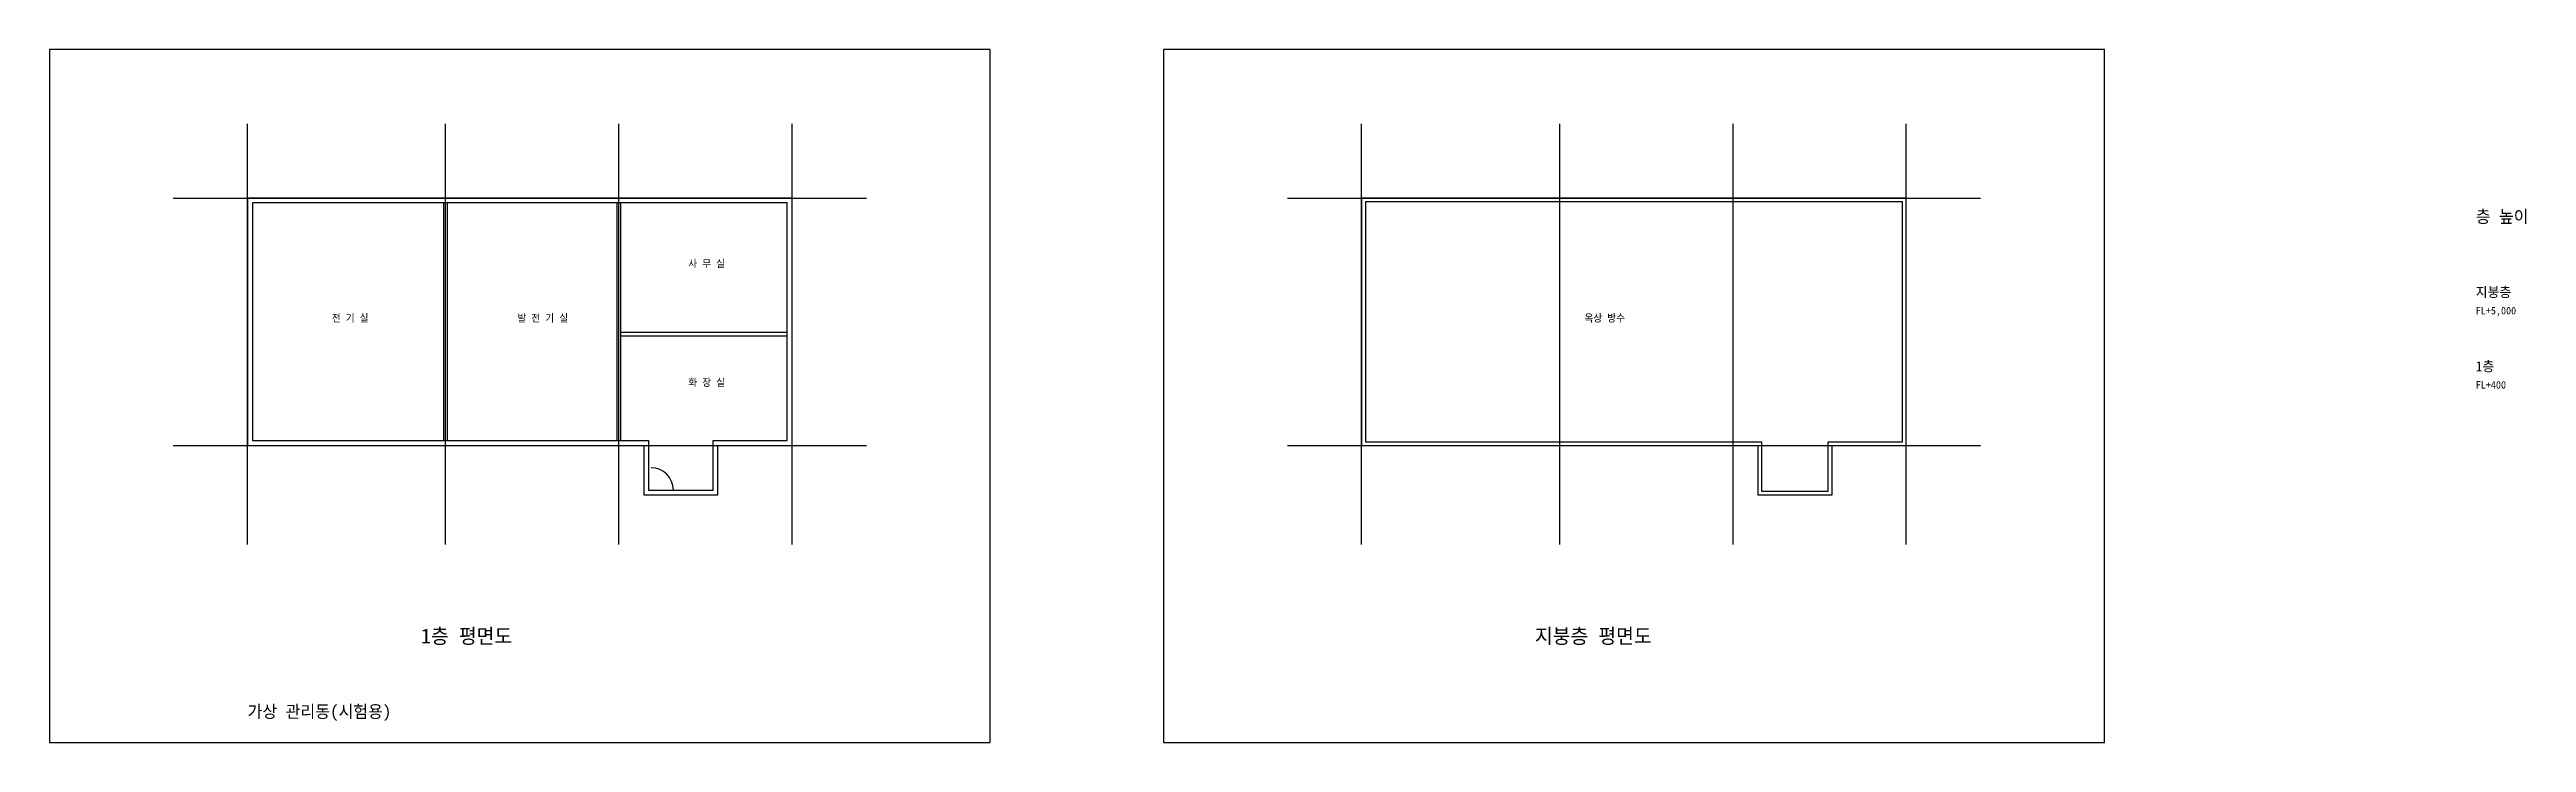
# Model space of a CAD drawing. Header units: millimetres. Extents: x -8000 to 92050, y -12000 to 16000.
import ezdxf

# ---------------------------------------------------------------- set-up
doc = ezdxf.new("R2010")
doc.units = ezdxf.units.MM
for name, color, linetype in [('A-DOOR', 3, 'Continuous'), ('A-FORM', 8, 'Continuous'), ('A-GRID', 1, 'Continuous'), ('A-TEXT', 7, 'Continuous'), ('A-WALL', 7, 'Continuous')]:
    doc.layers.add(name, color=color, linetype=linetype)

msp = doc.modelspace()

# ---------------------------------------------------------------- linework, layer by layer
at = {"layer": 'A-DOOR'}
msp.add_arc((16300, -1800), 900, 0, 90, dxfattribs=at)
at = {"layer": 'A-FORM'}
for points in [[(-8000, -12000), (30000, -12000), (30000, 16000), (-8000, 16000)], [(37000, -12000), (75000, -12000), (75000, 16000), (37000, 16000)]]:
    msp.add_lwpolyline(points, close=True, dxfattribs=at)
at = {"layer": 'A-GRID'}
for p, q in [((0, -4000), (0, 13000)), ((8000, -4000), (8000, 13000)), ((15000, -4000), (15000, 13000)), ((22000, -4000), (22000, 13000)), ((45000, -4000), (45000, 13000)), ((53000, -4000), (53000, 13000)), ((60000, -4000), (60000, 13000)), ((67000, -4000), (67000, 13000)), ((-3000, 10000), (25000, 10000)), ((42000, 10000), (70000, 10000)), ((-3000, 0), (25000, 0)), ((42000, 0), (70000, 0))]:
    msp.add_line(p, q, dxfattribs=at)
at = {"layer": 'A-WALL'}
for p, q in [((7925, 200), (7925, 9800)), ((8075, 200), (8075, 9800)), ((14925, 200), (14925, 9800)), ((15075, 200), (15075, 9800)), ((15075, 4575), (21800, 4575)), ((15075, 4425), (21800, 4425))]:
    msp.add_line(p, q, dxfattribs=at)
for points in [[(0, 0), (16000, 0), (16000, -2000), (19000, -2000), (19000, 0), (22000, 0), (22000, 10000), (0, 10000)], [(200, 200), (16200, 200), (16200, -1800), (18800, -1800), (18800, 200), (21800, 200), (21800, 9800), (200, 9800)], [(45000, 0), (61000, 0), (61000, -2000), (64000, -2000), (64000, 0), (67000, 0), (67000, 10000), (45000, 10000)], [(45150, 150), (61150, 150), (61150, -1850), (63850, -1850), (63850, 150), (66850, 150), (66850, 9850), (45150, 9850)]]:
    msp.add_lwpolyline(points, close=True, dxfattribs=at)

# ---------------------------------------------------------------- texts
at = {"layer": 'A-TEXT'}
for s, height, p in [('층 높이', 500, (90000, 9000)), ('사 무 실', 300, (17800, 7200)), ('지붕층', 400, (90000, 6000)), ('전 기 실', 300, (3400, 5000)), ('발 전 기 실', 300, (10900, 5000)), ('옥상 방수', 300, (54000, 5000)), ('FL+5,000', 300, (90000, 5300)), ('1층', 400, (90000, 3000)), ('화 장 실', 300, (17800, 2400)), ('FL+400', 300, (90000, 2300)), ('1층 평면도', 600, (7000, -8000)), ('지붕층 평면도', 600, (52000, -8000)), ('가상 관리동(시험용)', 500, (0, -11000))]:
    msp.add_text(s, height=height, dxfattribs=at).set_placement(p)

doc.saveas('drawing.dxf')
